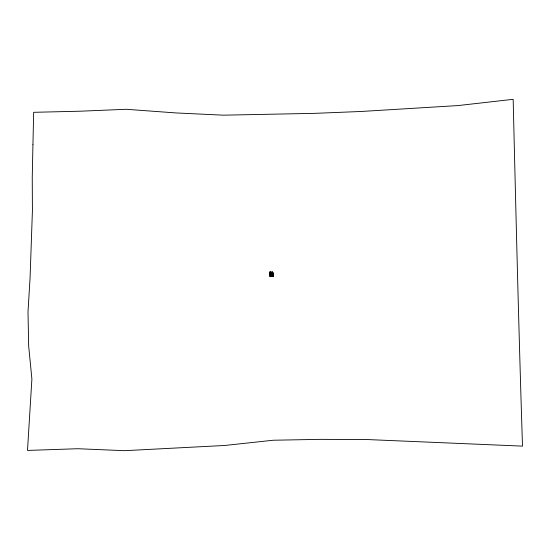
<?xml version="1.0" encoding="UTF-8"?>
<svg xmlns="http://www.w3.org/2000/svg" width="550" height="550" viewBox="0 0 550 550"><rect width="100%" height="100%" fill="white"/><g stroke="black" fill="none" stroke-linecap="round" stroke-linejoin="round"><path stroke-width="0.82" d="M270.098 272.745L270.036 276.457L272.924 276.265L272.958 272.745M273.274 276.306L273.295 272.745L269.775 272.745L269.892 276.506L273.274 276.306L272.965 276.616M270.504 272.745L270.504 271.913L269.83 271.913L270.339 272.422L272.037 272.422L272.546 271.913L272.546 272.745M270.16 276.031L270.428 275.77M272.037 273.989C270.593 275.323 273.446 274.725 272.216 274.003M272.546 271.913L270.724 271.913L270.724 272.745M272.25 273.013L272.676 273.013M272.216 274.216C271.707 274.656 272.243 275.179 272.216 273.446M272.243 274.423L272.058 273.446M269.761 274.622L270.428 274.622M270.318 272.222L270.318 272.958M270.318 273.144L270.318 273.797M269.83 271.913L269.83 272.745M32.938 144.712L32.251 177.464L32.409 210.753L30.085 277.613L28.002 311.871L28.669 346.026L31.893 379.005L27.5 450.429L77.825 448.724L124.527 450.684L224.785 445.466L273.233 440.234L320.361 439.354L367.991 439.581L522.5 446.126C518.774 330.543 515.948 214.933 513.164 99.316L458.061 105.573L360.855 111.492L314.511 113.355L223.376 115.17L176.227 112.949L126.177 109.285L80.149 111.21L33.667 112.31L32.938 144.712M271.652 274.409C272.222 275.88 272.759 273.281 271.652 274.409M271.521 275.069A0.777 0.777 0 0 0 272.8 274.649A0.777 0.777 0 0 0 271.796 273.749A0.777 0.777 0 0 0 271.521 275.069"/></g></svg>
